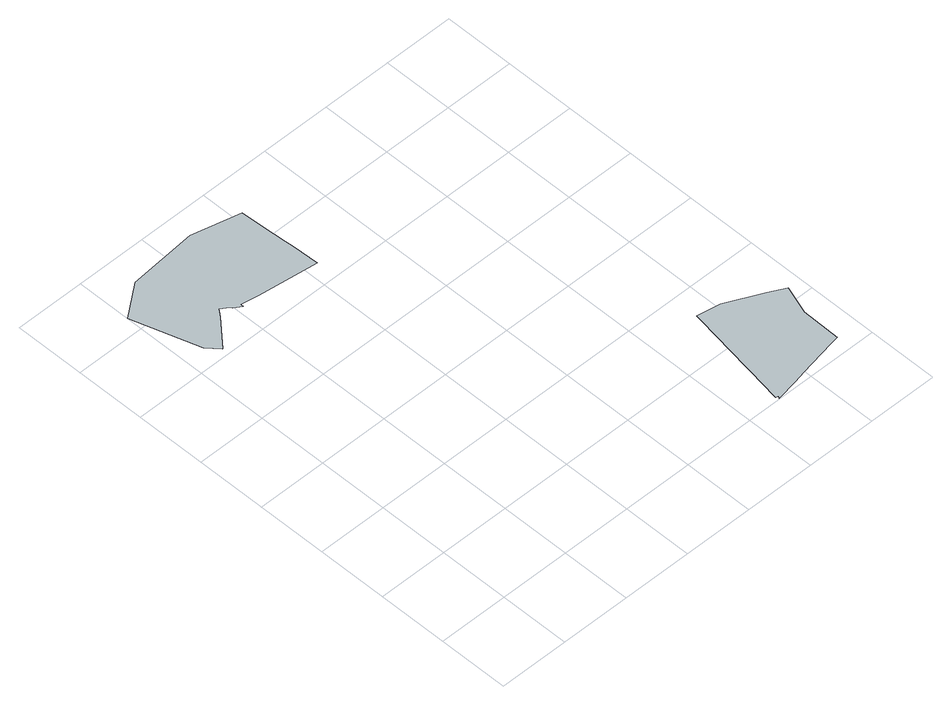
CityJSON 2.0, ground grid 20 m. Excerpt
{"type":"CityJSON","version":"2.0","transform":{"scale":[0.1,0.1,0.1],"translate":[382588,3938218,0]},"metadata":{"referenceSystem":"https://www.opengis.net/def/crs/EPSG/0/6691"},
"CityObjects":{
"object1":{"type":"GenericCityObject","attributes":{"name":"1","土砂災害警戒区域.区域区分":"1","土砂災害警戒区域.現象の種類":"1","土砂災害警戒区域.都道府県コード":"13","土砂災害警戒区域.区域番号":"111001-K053","土砂災害警戒区域.区域名":"-","土砂災害警戒区域.所在地":"大田区池上1 池上2","土砂災害警戒区域.告示日":"2018-05-31","土砂災害警戒区域.特別警戒未指定フラグ":"0"},"geometry":[{"type":"MultiSurface","lod":"0","boundaries":[[[0,1,2,3,4,5,6,7,8,9,10,11,12,13,14,15,16,17,18,19]]]}]},
"object2":{"type":"GenericCityObject","attributes":{"name":"1","土砂災害警戒区域.区域区分":"1","土砂災害警戒区域.現象の種類":"1","土砂災害警戒区域.都道府県コード":"13","土砂災害警戒区域.区域番号":"111001-K054","土砂災害警戒区域.区域名":"-","土砂災害警戒区域.所在地":"大田区池上1","土砂災害警戒区域.告示日":"2018-05-31","土砂災害警戒区域.特別警戒未指定フラグ":"0"},"geometry":[{"type":"MultiSurface","lod":"0","boundaries":[[[20,21,22,23,24,25,26,27,28,29,30,31,32,33,34,35,36]]]}]}
},
"vertices":[
[433,1162,0],[431,1199,0],[429,1241,0],[426,1298,0],[289,1331,0],[94,1314,0],[1,1244,0],[61,1055,0],[90,1021,0],[130,1067,0],[157,1098,0],[169,1113,0],[173,1118,0],[195,1102,0],[198,1097,0],[219,1084,0],[219,1092,0],[269,1083,0],[439,1062,0],[435,1138,0],
[997,21,0],[1032,28,0],[1108,42,0],[1130,46,0],[1134,158,0],[1161,238,0],[1116,262,0],[1013,311,0],[947,324,0],[931,229,0],[928,207,0],[912,108,0],[905,66,0],[895,10,0],[903,9,0],[899,2,0],[963,14,0]
]}
